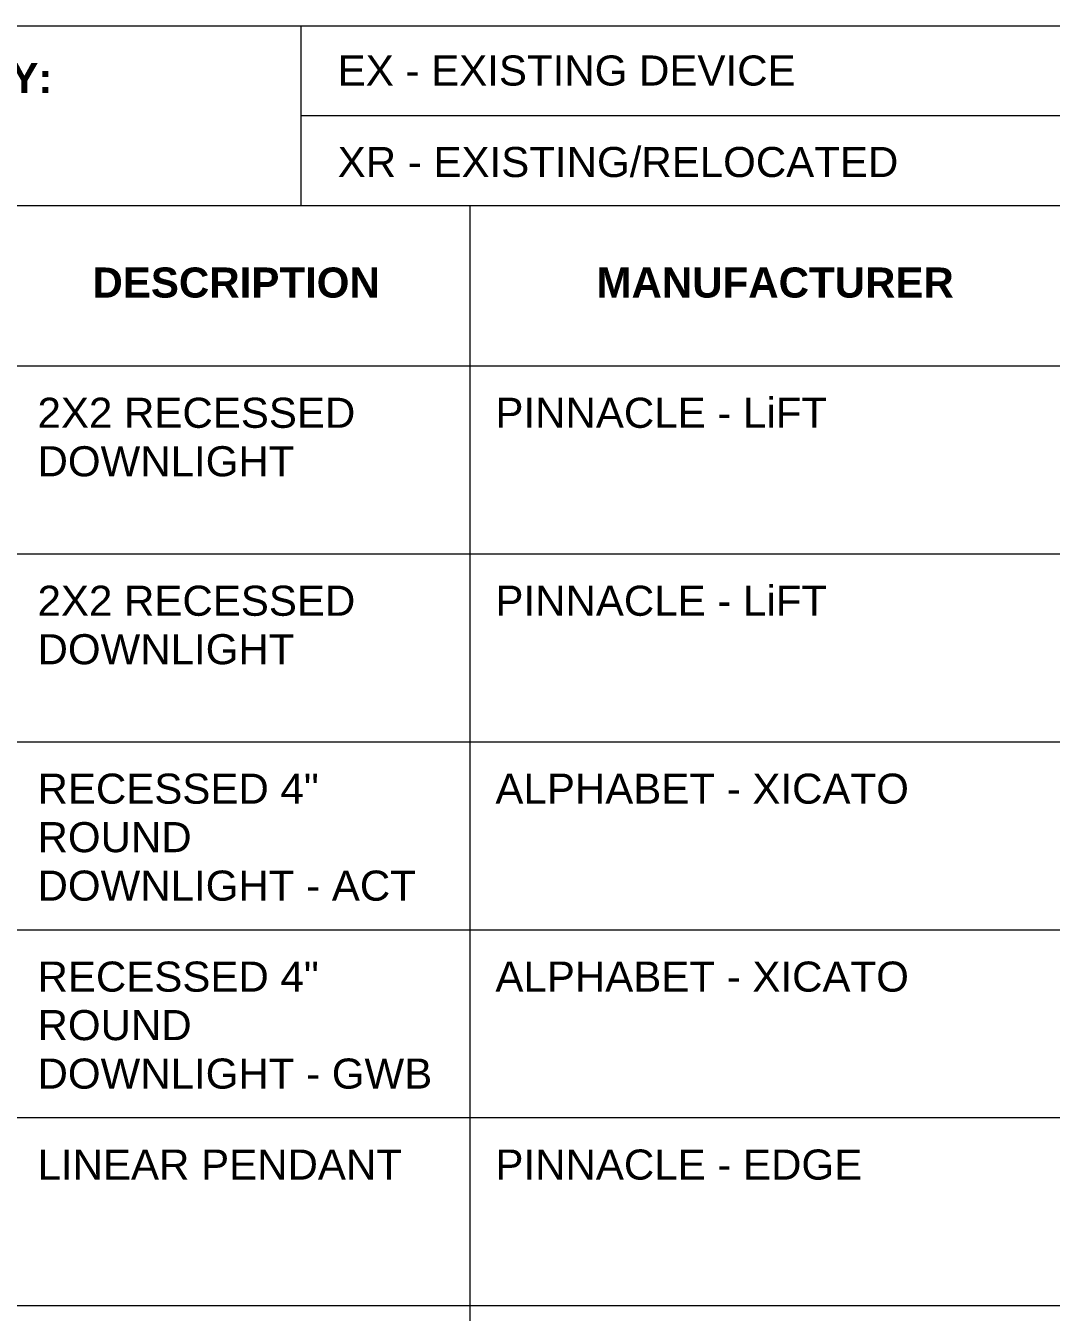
# Model space of a CAD drawing. Header units: inches. Extents: x -1427 to 2274, y -2183 to 260.
# Drawn here: x 852.4 to 1159, y -125.1 to 259.7 of the extents above; entities that cross this region are included whole.
import ezdxf

# ---------------------------------------------------------------- set-up
doc = ezdxf.new("R2010")
doc.units = ezdxf.units.IN
doc.header["$MEASUREMENT"] = 0
for name, color, linetype, lineweight in [('A-DETL-MEDM', 33, 'Continuous', 20), ('A-DETL-THIN', 151, 'Continuous', 9), ('G-ANNO-TEXT', 231, 'Continuous', 9)]:
    doc.layers.add(name, color=color, linetype=linetype, lineweight=lineweight)
doc.styles.add('Arial_1', font='arial.ttf', dxfattribs={"height": 9})
doc.styles.add('Arial_B', font='arialbd.ttf', dxfattribs={"height": 9})

msp = doc.modelspace()

# ---------------------------------------------------------------- linework, layer by layer
at = {"layer": 'A-DETL-MEDM'}
for p, q in [((742.69, 205.97), (1470.21, 205.97)), ((985.11, 205.97), (985.11, -516.23)), ((742.69, 157.97), (1470.21, 157.97))]:
    msp.add_line(p, q, dxfattribs=at)
at = {"layer": 'A-DETL-THIN'}
for p, q in [((742.71, 259.7), (1470.21, 259.7)), ((934.71, 205.97), (934.71, 259.7)), ((934.71, 232.84), (1470.21, 232.84)), ((742.69, 101.77), (1470.21, 101.77)), ((742.69, 45.56), (1470.21, 45.56)), ((742.69, -10.65), (1470.21, -10.65)), ((742.69, -66.85), (1470.21, -66.85)), ((742.69, -123.06), (1470.21, -123.06))]:
    msp.add_line(p, q, dxfattribs=at)

# ---------------------------------------------------------------- texts
at = {"layer": 'G-ANNO-TEXT', "color": 7, "char_height": 9, "attachment_point": 1}
for s, insert, width, style in [('EX - EXISTING DEVICE', (945.64, 250.81), 166.65, 'Arial_1'), ('SUBSCRIPT KEY:', (754.16, 248.56), 130.29, 'Arial_B'), ('XR - EXISTING/RELOCATED', (945.64, 223.45), 204.828, 'Arial_1'), ('DESCRIPTION', (872.31, 187.4), 105.444, 'Arial_B'), ('MANUFACTURER', (1023.03, 187.4), 130.896, 'Arial_B'), ('2X2 RECESSED ', (855.88, 148.45), 120.594, 'Arial_1'), ('PINNACLE - LiFT', (992.8, 148.45), 121.2, 'Arial_1'), ('DOWNLIGHT', (855.88, 133.95), 94.839, 'Arial_1'), ('2X2 RECESSED ', (855.88, 92.24), 120.594, 'Arial_1'), ('PINNACLE - LiFT', (992.8, 92.24), 121.2, 'Arial_1'), ('DOWNLIGHT', (855.88, 77.74), 94.839, 'Arial_1'), ('RECESSED 4" ', (855.88, 36.04), 107.565, 'Arial_1'), ('ALPHABET - XICATO', (992.8, 36.04), 151.197, 'Arial_1'), ('ROUND ', (855.88, 21.54), 61.206, 'Arial_1'), ('DOWNLIGHT - ACT', (855.88, 7.04), 139.38, 'Arial_1'), ('RECESSED 4" ', (855.88, -20.17), 107.565, 'Arial_1'), ('ALPHABET - XICATO', (992.8, -20.17), 151.197, 'Arial_1'), ('ROUND ', (855.88, -34.67), 61.206, 'Arial_1'), ('DOWNLIGHT - GWB', (855.88, -49.17), 146.046, 'Arial_1'), ('LINEAR PENDANT', (855.88, -76.38), 133.623, 'Arial_1'), ('PINNACLE - EDGE', (992.8, -76.38), 134.532, 'Arial_1')]:
    msp.add_mtext(s, dxfattribs=dict(at, insert=insert, width=width, style=style))

doc.saveas('drawing.dxf')
